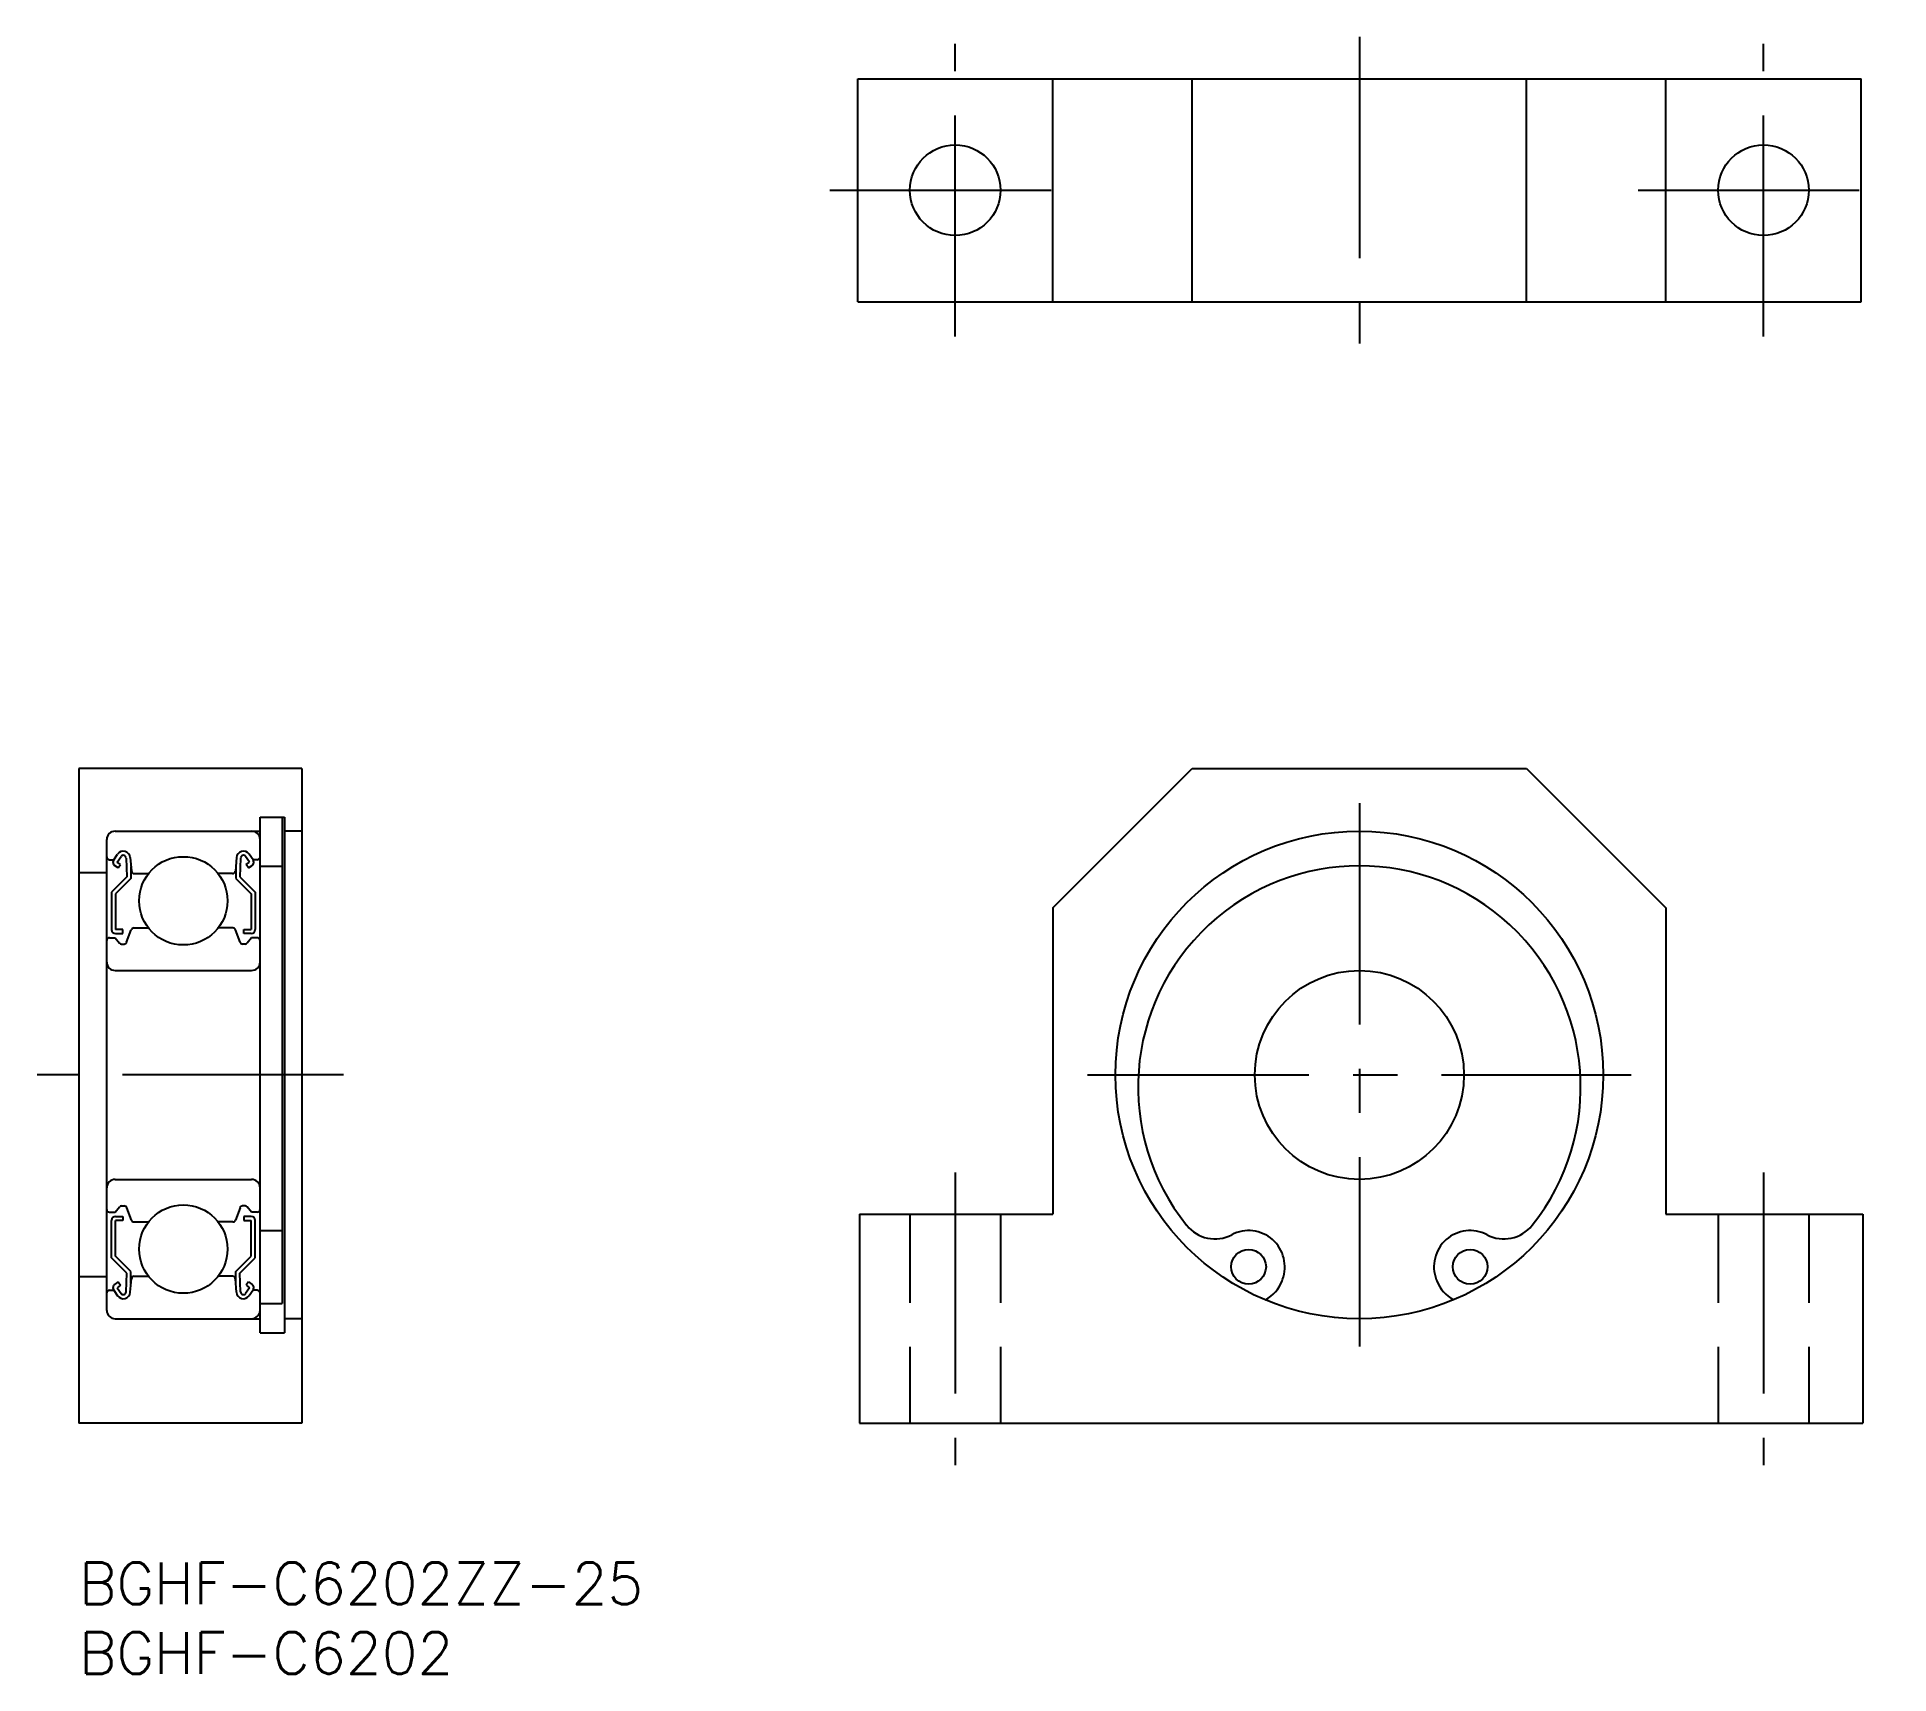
# Model space of a CAD drawing. Extents: x -3 to 130, y -8 to 110.
import ezdxf

# ---------------------------------------------------------------- set-up
doc = ezdxf.new("R2010")
doc.units = 0
doc.header["$LTSCALE"] = 0.5
doc.linetypes.add('CENTER', pattern=[50.8, 31.75, -6.35, 6.35, -6.35])
doc.linetypes.add('DASHED', pattern=[19.05, 12.7, -6.35])
for name, color, linetype in [('MSM_CENTER', 1, 'CENTER'), ('MSM_CONTINUOUS', 7, 'CONTINUOUS'), ('MSM_DASHED', 4, 'DASHED'), ('MSM_PART_NUMBER', 7, 'CONTINUOUS')]:
    doc.layers.add(name, color=color, linetype=linetype)
doc.styles.get("Standard").update_dxf_attribs({"font": 'txt.shx', "height": 3, "bigfont": 'bigfont.shx'})

msp = doc.modelspace()

# ---------------------------------------------------------------- linework, layer by layer
at = {"layer": 'MSM_CENTER'}
for p, q in [((62.89, 88.01), (62.89, 109.01)), ((91.89, 109.51), (91.89, 87.51)), ((120.89, 88.01), (120.89, 109.01)), ((53.89, 98.51), (71.89, 98.51)), ((111.89, 98.51), (129.89, 98.51)), ((91.89, 54.5), (91.89, 15.5)), ((19, 35), (-3, 35)), ((72.39, 35), (111.39, 35)), ((62.89, 28), (62.89, 7)), ((120.89, 28), (120.89, 7))]:
    msp.add_line(p, q, dxfattribs=at)
at = {"layer": 'MSM_CONTINUOUS'}
for p, q in [((55.89, 106.51), (127.89, 106.51)), ((55.89, 90.51), (55.89, 106.51)), ((69.89, 90.51), (69.89, 106.51)), ((79.89, 90.51), (79.89, 106.51)), ((103.89, 90.51), (103.89, 106.51)), ((113.89, 90.51), (113.89, 106.51)), ((127.89, 90.51), (127.89, 106.51)), ((55.89, 90.51), (127.89, 90.51)), ((0, 57), (0, 10)), ((16, 57), (0, 57)), ((16, 57), (16, 10)), ((69.89, 47), (79.89, 57)), ((79.89, 57), (103.89, 57)), ((103.89, 57), (113.89, 47)), ((13, 16.5), (13, 53.5)), ((13, 53.5), (14.75, 53.5)), ((14.6, 53.5, -0.5), (14.6, 18.59, -0.5)), ((14.75, 53.5), (14.75, 16.5)), ((2, 18.1), (2, 51.9)), ((2.6, 52.5), (13, 52.5)), ((16, 52.5), (14.75, 52.5)), ((2.5, 50.45), (2.78, 50.85)), ((2.75, 50.28), (3.03, 50.68)), ((3.39, 50.57), (3.44, 49.22)), ((3.69, 50.6), (3.77, 49.63)), ((11.31, 50.6), (11.23, 49.63)), ((11.61, 50.57), (11.56, 49.22)), ((12.25, 50.28), (11.97, 50.68)), ((12.5, 50.45), (12.22, 50.85)), ((2, 49.5), (0, 49.5)), ((2.2, 50.45), (2.5, 50.45)), ((3.44, 49.22), (2.34, 48.12)), ((2.82, 49.86), (2.57, 50.03)), ((2.99, 50.1), (2.75, 50.28)), ((2.82, 49.86), (2.99, 50.1)), ((3.74, 49.97), (3.74, 49.1)), ((3.97, 49.45), (4.99, 49.45)), ((11.03, 49.45), (10.01, 49.45)), ((11.26, 49.97), (11.26, 49.1)), ((11.56, 49.22), (12.66, 48.12)), ((12.01, 50.1), (12.25, 50.28)), ((12.18, 49.86), (12.01, 50.1)), ((12.18, 49.86), (12.43, 50.03)), ((12.8, 50.45), (12.5, 50.45)), ((13, 50), (14.6, 50)), ((2.34, 48.12), (2.34, 45.45)), ((3.74, 49.1), (2.64, 48)), ((2.64, 48), (2.64, 45.45)), ((11.26, 49.1), (12.36, 48)), ((12.36, 48), (12.36, 45.45)), ((12.66, 48.12), (12.66, 45.45)), ((69.89, 47), (69.89, 25)), ((113.89, 47), (113.89, 25)), ((3.16, 45.45), (2.64, 45.45)), ((3.16, 45.15), (3.16, 45.45)), ((3.43, 44.53), (3.76, 45.42)), ((3.95, 45.55), (4.99, 45.55)), ((11.05, 45.55), (10.01, 45.55)), ((11.57, 44.53), (11.24, 45.42)), ((11.84, 45.45), (12.36, 45.45)), ((11.84, 45.15), (11.84, 45.45)), ((2.2, 44.85), (2.6, 44.85)), ((2.6, 44.85), (2.92, 44.47)), ((2.64, 45.15), (3.16, 45.15)), ((3.07, 44.4), (3.25, 44.4)), ((11.93, 44.4), (11.75, 44.4)), ((12.36, 45.15), (11.84, 45.15)), ((12.4, 44.85), (12.08, 44.47)), ((12.8, 44.85), (12.4, 44.85)), ((2.6, 42.5), (12.4, 42.5)), ((2, 35), (2, 35)), ((0, 31), (0, 31)), ((2.6, 27.5), (12.4, 27.5)), ((2.6, 25.15), (2.92, 25.53)), ((3.07, 25.6), (3.25, 25.6)), ((3.43, 25.47), (3.76, 24.58)), ((11.57, 25.47), (11.24, 24.58)), ((11.93, 25.6), (11.75, 25.6)), ((12.4, 25.15), (12.08, 25.53)), ((2.2, 25.15), (2.6, 25.15)), ((2.34, 21.88), (2.34, 24.55)), ((2.64, 24.85), (3.16, 24.85)), ((2.64, 22), (2.64, 24.55)), ((3.16, 24.55), (2.64, 24.55)), ((3.16, 24.85), (3.16, 24.55)), ((3.95, 24.45), (4.99, 24.45)), ((11.05, 24.45), (10.01, 24.45)), ((11.84, 24.85), (11.84, 24.55)), ((12.36, 24.85), (11.84, 24.85)), ((11.84, 24.55), (12.36, 24.55)), ((12.36, 22), (12.36, 24.55)), ((12.8, 25.15), (12.4, 25.15)), ((12.66, 21.88), (12.66, 24.55)), ((56.02, 25), (56.02, 10)), ((56.02, 25), (69.89, 25)), ((113.89, 25), (128.02, 25)), ((128.02, 25), (128.02, 10)), ((13, 23.83), (14.6, 23.83)), ((3.44, 20.78), (2.34, 21.88)), ((3.74, 20.9), (2.64, 22)), ((11.26, 20.9), (12.36, 22)), ((11.56, 20.78), (12.66, 21.88)), ((2, 20.5), (0, 20.5)), ((2.82, 20.14), (2.57, 19.97)), ((2.82, 20.14), (2.99, 19.9)), ((3.39, 19.43), (3.44, 20.78)), ((3.69, 19.4), (3.77, 20.37)), ((3.74, 20.03), (3.74, 20.9)), ((3.97, 20.55), (4.99, 20.55)), ((11.03, 20.55), (10.01, 20.55)), ((11.31, 19.4), (11.23, 20.37)), ((11.26, 20.03), (11.26, 20.9)), ((11.61, 19.43), (11.56, 20.78)), ((12.18, 20.14), (12.01, 19.9)), ((12.18, 20.14), (12.43, 19.97)), ((86.34, 20.21), (86.38, 20.32)), ((97.41, 20.32), (97.45, 20.21)), ((2.2, 19.55), (2.5, 19.55)), ((2.5, 19.55), (2.78, 19.15)), ((2.99, 19.9), (2.75, 19.72)), ((2.75, 19.72), (3.03, 19.32)), ((12.25, 19.72), (11.97, 19.32)), ((12.01, 19.9), (12.25, 19.72)), ((12.5, 19.55), (12.22, 19.15)), ((12.8, 19.55), (12.5, 19.55)), ((2.6, 17.5), (13, 17.5)), ((13, 18.59), (14.6, 18.59)), ((16, 17.5), (14.75, 17.5)), ((13, 16.5), (14.75, 16.5)), ((16, 10), (0, 10)), ((56.02, 10), (128.02, 10))]:
    msp.add_line(p, q, dxfattribs=at)
for centre, radius in [((62.89, 98.51), 3.25), ((120.89, 98.51), 3.25), ((91.89, 35), 17.5), ((7.5, 47.5), 3.17), ((91.89, 35), 7.5), ((7.5, 22.5), 3.17), ((83.94, 21.23), 1.25), ((99.84, 21.23), 1.25)]:
    msp.add_circle(centre, radius, dxfattribs=at)
for centre, radius, start, end in [((2.6, 51.9), 0.6, 90, 180), ((12.4, 51.9), 0.6, 0, 90), ((2.2, 50.65), 0.2, 180, 270), ((3.19, 50.56), 0.5, 5.065, 144.9356), ((3.19, 50.57), 0.2, 2.1312, 144.9367), ((11.81, 50.56), 0.5, 35.0644, 174.935), ((11.81, 50.57), 0.2, 35.0633, 177.8688), ((12.8, 50.65), 0.2, 270, 0), ((2.75, 50.28), 0.3, 144.9356, 235.0377), ((3.97, 49.65), 0.2, 185.065, 270), ((11.03, 49.65), 0.2, 270, 354.935), ((12.25, 50.28), 0.3, 304.9623, 35.0644), ((91.89, 34.13), 15.88, 321.3506, 218.6494), ((2.64, 45.45), 0.3, 180, 270), ((3.95, 45.35), 0.2, 90, 159.9703), ((11.05, 45.35), 0.2, 20.0297, 90), ((12.36, 45.45), 0.3, 270, 0), ((2.2, 44.65), 0.2, 90, 180), ((3.07, 44.6), 0.2, 219.997, 270), ((3.25, 44.6), 0.2, 270, 339.9703), ((11.75, 44.6), 0.2, 200.0297, 270), ((11.93, 44.6), 0.2, 270, 320.003), ((12.8, 44.65), 0.2, 0, 90), ((2.6, 43.1), 0.6, 180, 270), ((12.4, 43.1), 0.6, 270, 0), ((2.6, 26.9), 0.6, 90, 180), ((12.4, 26.9), 0.6, 0, 90), ((2.2, 25.35), 0.2, 180, 270), ((3.07, 25.4), 0.2, 90, 140.003), ((3.25, 25.4), 0.2, 20.0297, 90), ((11.75, 25.4), 0.2, 90, 159.9703), ((11.93, 25.4), 0.2, 39.997, 90), ((12.8, 25.35), 0.2, 270, 0), ((2.64, 24.55), 0.3, 90, 180), ((3.95, 24.65), 0.2, 200.0297, 270), ((11.05, 24.65), 0.2, 270, 339.9703), ((12.36, 24.55), 0.3, 0, 90), ((81.53, 25.83), 2.6, 218.6494, 297.7045), ((102.26, 25.83), 2.6, 242.2955, 321.3506), ((83.94, 21.23), 2.6, 339.4114, 117.7045), ((99.84, 21.23), 2.6, 62.2955, 200.5886), ((2.75, 19.72), 0.3, 124.9623, 215.0644), ((3.97, 20.35), 0.2, 90, 174.935), ((11.03, 20.35), 0.2, 5.065, 90), ((12.25, 19.72), 0.3, 324.9356, 55.0377), ((84, 21.09), 2.5, 297.0551, 339.4114), ((99.79, 21.09), 2.5, 200.5886, 242.9449), ((2.2, 19.35), 0.2, 90, 180), ((3.19, 19.44), 0.5, 215.0644, 354.935), ((3.19, 19.43), 0.2, 215.0633, 357.8688), ((11.81, 19.44), 0.5, 185.065, 324.9356), ((11.81, 19.43), 0.2, 182.1312, 324.9367), ((12.8, 19.35), 0.2, 0, 90), ((2.6, 18.1), 0.6, 180, 270), ((12.4, 18.1), 0.6, 270, 0)]:
    msp.add_arc(centre, radius, start, end, dxfattribs=at)
at = {"layer": 'MSM_DASHED'}
for p, q in [((59.64, 25), (59.64, 10)), ((66.14, 25), (66.14, 10)), ((117.64, 25), (117.64, 10)), ((124.14, 25), (124.14, 10))]:
    msp.add_line(p, q, dxfattribs=at)

# ---------------------------------------------------------------- texts
at = {"layer": 'MSM_PART_NUMBER'}
for s, p in [('BGHF-C6202ZZ-25', (0, -3)), ('BGHF-C6202', (0, -8))]:
    msp.add_text(s, height=3, dxfattribs=at).set_placement(p)

doc.saveas('drawing.dxf')
